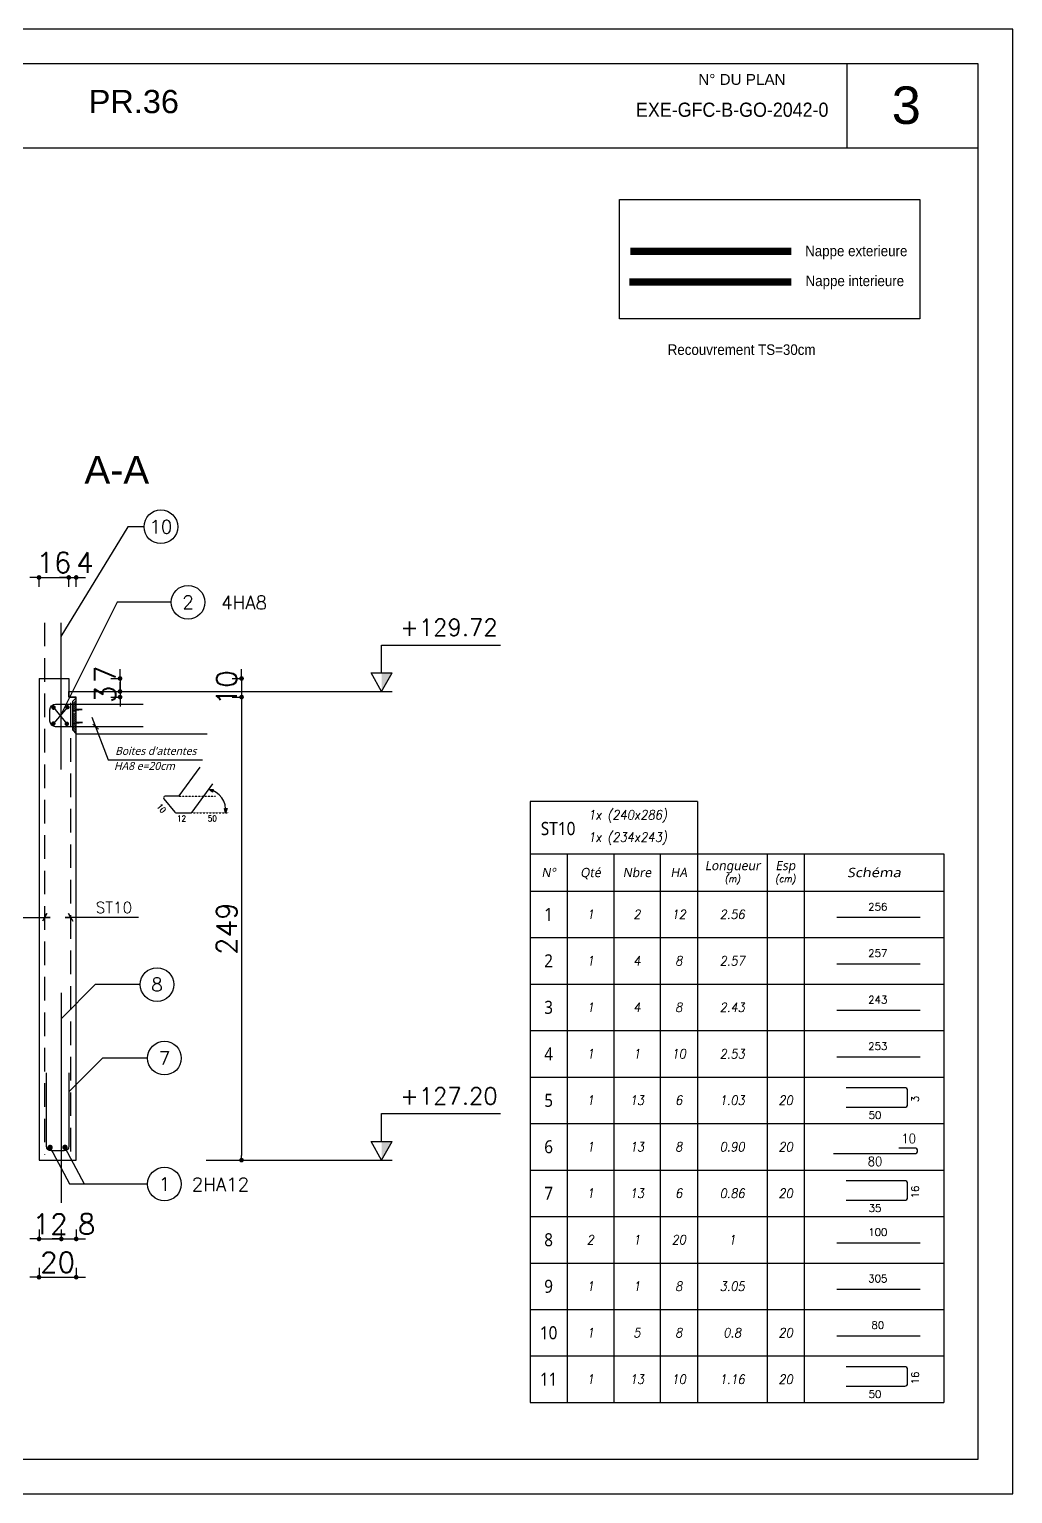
# Model space of a CAD drawing. Header units: millimetres. Extents: x -21776 to 63757, y -7870 to 8483.
# Drawn here: x -6491 to -5962, y -5309 to -4522 of the extents above; entities that cross this region are included whole.
import ezdxf
from ezdxf.enums import TextEntityAlignment as Align

# ---------------------------------------------------------------- set-up
doc = ezdxf.new("R2010")
doc.units = ezdxf.units.MM
doc.header["$PDMODE"] = 34
for name, pattern in [('CACHE', [9.525, 6.35, -3.175]), ('CACHEX2', [19.05, 12.7, -6.35]), ('HIDDEN2', [0.1875, 0.125, -0.0625])]:
    doc.linetypes.add(name, pattern=pattern)
for name, color, linetype in [('COTATION', 1, 'Continuous'), ('GO-CARTOUCHE', 7, 'Continuous'), ('GO-COTATION', 1, 'Continuous'), ('GO-FER-HA', 140, 'Continuous'), ('GO-TEXTE', 9, 'Continuous'), ('GO-TEXTE-ACIER', 3, 'Continuous'), ('GO-TEXTE-FER', 3, 'Continuous'), ('K_ENT_M_Building_PR.36', 7, 'Continuous'), ('préfa v', 2, 'Continuous'), ('STR_ACIER_BAS', 6, 'Continuous'), ('STR_TS', 22, 'Continuous'), ('STR_TXT', 102, 'Continuous'), ('STR_VOI-POT', 6, 'Continuous'), ('TEXTE-ACIER', 3, 'Continuous')]:
    doc.layers.add(name, color=color, linetype=linetype)
doc.styles.add('FIN', font='romans.shx')
doc.styles.add('GrDimensions', font='simplex.shx')
doc.styles.add('Lucida', font='')
doc.styles.get("Standard").update_dxf_attribs({"font": 'romans.shx'})
doc.styles.add('Tableau', font='romans.shx', dxfattribs={"width": 0.9, "oblique": 10})
doc.styles.add('Tableau2', font='trebuc.TTF', dxfattribs={"width": 0.9, "oblique": 10})
doc.styles.add('TEXTE', font='romans.shx')
doc.styles.add('TEXTEBA', font='ARIAL.TTF')
doc.styles.get('Lucida').set_extended_font_data('Lucida Sans', italic=True)
doc.dimstyles.new('COUPE-20', dxfattribs={"dimscale": 0.5, "dimtxt": 22, "dimasz": 5, "dimexe": 0.05, "dimexo": 0, "dimgap": 5, "dimtad": 1, "dimdsep": 46, "dimtxsty": 'Standard', "dimblk1": 'DOT', "dimblk2": 'DOT', "dimsah": 1, "dimcen": 0, "dimdle": 150, "dimclrd": 1, "dimclre": 1, "dimclrt": 7, "dimadec": 0, "dimazin": 0, "dimtfac": 1, "dimtix": 1, "dimtmove": 2, "dimatfit": 3, "dimldrblk": 'DOT', "dimfxl": 0, "dimtvp": 1, "dimtolj": 1, "dimtzin": 0, "dimarcsym": 0})

# ---------------------------------------------------------------- blocks, each defined once
blk = doc.blocks.new('_DOT')
at = {"color": 0, "linetype": 'ByBlock'}
blk.add_line((-0.5, 0), (-1, 0), dxfattribs=at)
at = {"color": 0, "linetype": 'ByBlock', "const_width": 0.5}
blk.add_lwpolyline([(-0.25, 0, 1), (0.25, 0, 1)], format="xyb", close=True, dxfattribs=at)
blk = doc.blocks.new('*D1188')
at = {"layer": 'DEFPOINTS', "color": 0}
for p in [(-6485.81, -5129.66), (-6465.81, -5129.66), (-6465.81, -5192.61)]:
    blk.add_point(p, dxfattribs=at)
at = {"layer": 'STR_VOI-POT', "color": 1, "lineweight": -2}
for p, q in [((-6485.81, -5187.61), (-6485.81, -5192.63)), ((-6465.81, -5187.61), (-6465.81, -5192.63)), ((-6488.31, -5192.61), (-6490.81, -5192.61)), ((-6485.81, -5192.61), (-6465.81, -5192.61)), ((-6463.31, -5192.61), (-6460.81, -5192.61))]:
    blk.add_line(p, q, dxfattribs=at)
at = {"layer": 'STR_VOI-POT', "color": 1, "lineweight": -2, "xscale": 2.5, "yscale": 2.5, "zscale": 2.5}
blk.add_blockref('_DOT', (-6485.81, -5192.61), dxfattribs=at)
at = {"layer": 'STR_VOI-POT', "color": 1, "lineweight": -2, "xscale": 2.5, "yscale": 2.5, "zscale": 2.5, "rotation": 180}
blk.add_blockref('_DOT', (-6465.81, -5192.61), dxfattribs=at)
at = {"layer": 'STR_VOI-POT', "color": 7, "insert": (-6475.81, -5184.61), "char_height": 11, "attachment_point": 5}
blk.add_mtext('\\A1;20', dxfattribs=at)
blk = doc.blocks.new('*D1189')
at = {"layer": 'DEFPOINTS', "color": 0}
for p in [(-6469.81, -4816.32), (-6485.81, -4870.66), (-6469.81, -4870.66)]:
    blk.add_point(p, dxfattribs=at)
at = {"layer": 'STR_VOI-POT', "color": 1, "lineweight": -2}
for p, q in [((-6488.31, -4816.32), (-6490.81, -4816.32)), ((-6485.81, -4821.32), (-6485.81, -4816.3)), ((-6485.81, -4816.32), (-6469.81, -4816.32)), ((-6469.81, -4821.32), (-6469.81, -4816.3)), ((-6467.31, -4816.32), (-6464.81, -4816.32))]:
    blk.add_line(p, q, dxfattribs=at)
at = {"layer": 'STR_VOI-POT', "color": 1, "lineweight": -2, "xscale": 2.5, "yscale": 2.5, "zscale": 2.5}
blk.add_blockref('_DOT', (-6485.81, -4816.32), dxfattribs=at)
at = {"layer": 'STR_VOI-POT', "color": 1, "lineweight": -2, "xscale": 2.5, "yscale": 2.5, "zscale": 2.5, "rotation": 180}
blk.add_blockref('_DOT', (-6469.81, -4816.32), dxfattribs=at)
at = {"layer": 'STR_VOI-POT', "color": 7, "insert": (-6477.81, -4808.32), "char_height": 11, "attachment_point": 5}
blk.add_mtext('\\A1;16', dxfattribs=at)
blk = doc.blocks.new('*D1190')
at = {"layer": 'DEFPOINTS', "color": 0}
for p in [(-6469.81, -4870.66), (-6465.81, -4880.66), (-6376.87, -4880.66)]:
    blk.add_point(p, dxfattribs=at)
at = {"layer": 'STR_VOI-POT', "color": 1, "lineweight": -2}
for p, q in [((-6376.87, -4868.16), (-6376.87, -4865.66)), ((-6381.87, -4870.66), (-6376.85, -4870.66)), ((-6376.87, -4870.66), (-6376.87, -4880.66)), ((-6381.87, -4880.66), (-6376.85, -4880.66)), ((-6376.87, -4883.16), (-6376.87, -4885.66))]:
    blk.add_line(p, q, dxfattribs=at)
at = {"layer": 'STR_VOI-POT', "color": 1, "lineweight": -2, "xscale": 2.5, "yscale": 2.5, "zscale": 2.5}
for p, rotation in [((-6376.87, -4870.66), 270), ((-6376.87, -4880.66), 90)]:
    blk.add_blockref('_DOT', p, dxfattribs=dict(at, rotation=rotation))
at = {"layer": 'STR_VOI-POT', "color": 7, "insert": (-6384.87, -4875.66), "char_height": 11, "attachment_point": 5, "rotation": 90}
blk.add_mtext('\\A1;10', dxfattribs=at)
blk = doc.blocks.new('*D1191')
at = {"layer": 'DEFPOINTS', "color": 0}
for p in [(-6465.81, -4816.32), (-6469.81, -4870.66), (-6465.81, -4880.66)]:
    blk.add_point(p, dxfattribs=at)
at = {"layer": 'STR_VOI-POT', "color": 1, "lineweight": -2}
for p, q in [((-6472.31, -4816.32), (-6474.81, -4816.32)), ((-6469.81, -4821.32), (-6469.81, -4816.3)), ((-6469.81, -4816.32), (-6465.81, -4816.32)), ((-6465.81, -4821.32), (-6465.81, -4816.3)), ((-6463.31, -4816.32), (-6460.81, -4816.32))]:
    blk.add_line(p, q, dxfattribs=at)
at = {"layer": 'STR_VOI-POT', "color": 1, "lineweight": -2, "xscale": 2.5, "yscale": 2.5, "zscale": 2.5}
blk.add_blockref('_DOT', (-6469.81, -4816.32), dxfattribs=at)
at = {"layer": 'STR_VOI-POT', "color": 1, "lineweight": -2, "xscale": 2.5, "yscale": 2.5, "zscale": 2.5, "rotation": 180}
blk.add_blockref('_DOT', (-6465.81, -4816.32), dxfattribs=at)
at = {"layer": 'STR_VOI-POT', "color": 7, "insert": (-6461.16, -4808.32), "char_height": 11, "attachment_point": 5}
blk.add_mtext('\\A1;4', dxfattribs=at)
blk = doc.blocks.new('*D1192')
at = {"layer": 'DEFPOINTS', "color": 0}
for p in [(-6485.81, -5129.66), (-6473.81, -5152.66), (-6473.81, -5172.04)]:
    blk.add_point(p, dxfattribs=at)
at = {"layer": 'STR_VOI-POT', "color": 1, "lineweight": -2}
for p, q in [((-6488.31, -5172.04), (-6490.81, -5172.04)), ((-6485.81, -5167.04), (-6485.81, -5172.07)), ((-6485.81, -5172.04), (-6473.81, -5172.04)), ((-6473.81, -5167.04), (-6473.81, -5172.07)), ((-6471.31, -5172.04), (-6468.81, -5172.04))]:
    blk.add_line(p, q, dxfattribs=at)
at = {"layer": 'STR_VOI-POT', "color": 1, "lineweight": -2, "xscale": 2.5, "yscale": 2.5, "zscale": 2.5}
blk.add_blockref('_DOT', (-6485.81, -5172.04), dxfattribs=at)
at = {"layer": 'STR_VOI-POT', "color": 1, "lineweight": -2, "xscale": 2.5, "yscale": 2.5, "zscale": 2.5, "rotation": 180}
blk.add_blockref('_DOT', (-6473.81, -5172.04), dxfattribs=at)
at = {"layer": 'STR_VOI-POT', "color": 7, "insert": (-6479.81, -5164.04), "char_height": 11, "attachment_point": 5}
blk.add_mtext('\\A1;12', dxfattribs=at)
blk = doc.blocks.new('*D1193')
at = {"layer": 'DEFPOINTS', "color": 0}
for p in [(-6465.81, -5129.66), (-6473.81, -5152.66), (-6465.81, -5172.04)]:
    blk.add_point(p, dxfattribs=at)
at = {"layer": 'STR_VOI-POT', "color": 1, "lineweight": -2}
for p, q in [((-6476.31, -5172.04), (-6478.81, -5172.04)), ((-6473.81, -5167.04), (-6473.81, -5172.07)), ((-6473.81, -5172.04), (-6465.81, -5172.04)), ((-6465.81, -5167.04), (-6465.81, -5172.07)), ((-6463.31, -5172.04), (-6460.81, -5172.04))]:
    blk.add_line(p, q, dxfattribs=at)
at = {"layer": 'STR_VOI-POT', "color": 1, "lineweight": -2, "xscale": 2.5, "yscale": 2.5, "zscale": 2.5}
blk.add_blockref('_DOT', (-6473.81, -5172.04), dxfattribs=at)
at = {"layer": 'STR_VOI-POT', "color": 1, "lineweight": -2, "xscale": 2.5, "yscale": 2.5, "zscale": 2.5, "rotation": 180}
blk.add_blockref('_DOT', (-6465.81, -5172.04), dxfattribs=at)
at = {"layer": 'STR_VOI-POT', "color": 7, "insert": (-6460.19, -5164.04), "char_height": 11, "attachment_point": 5}
blk.add_mtext('\\A1;8', dxfattribs=at)
blk = doc.blocks.new('*D1180')
at = {"layer": 'DEFPOINTS', "color": 0}
for p in [(-6465.81, -4880.66), (-6465.81, -5129.66), (-6376.87, -5129.66)]:
    blk.add_point(p, dxfattribs=at)
at = {"layer": 'STR_VOI-POT', "color": 1, "lineweight": -2}
for p, q in [((-6381.87, -4880.66), (-6376.85, -4880.66)), ((-6376.87, -4883.16), (-6376.87, -5127.16)), ((-6381.87, -5129.66), (-6376.85, -5129.66))]:
    blk.add_line(p, q, dxfattribs=at)
at = {"layer": 'STR_VOI-POT', "color": 1, "lineweight": -2, "xscale": 2.5, "yscale": 2.5, "zscale": 2.5}
for p, rotation in [((-6376.87, -4880.66), 90), ((-6376.87, -5129.66), 270)]:
    blk.add_blockref('_DOT', p, dxfattribs=dict(at, rotation=rotation))
at = {"layer": 'STR_VOI-POT', "color": 7, "insert": (-6384.87, -5005.16), "char_height": 11, "attachment_point": 5, "rotation": 90}
blk.add_mtext('\\A1;249', dxfattribs=at)
blk = doc.blocks.new('staboxdetail')
at = {"layer": 'GO-TEXTE-FER'}
blk.add_lwpolyline([(-8.57, 15.58), (-19.76, 0.33, -0.238859), (-20.41, 0), (-27.16, 0, 0.630281), (-27.79, -1.3), (-21.96, -8.52, 0.226783), (-21.34, -8.82), (-13.3, -8.82, 0.238859), (-12.65, -8.49), (-1.46, 6.77)], format="xyb", dxfattribs=at)
at = {"layer": 'GO-TEXTE-FER', "color": 1, "flags": 128}
for points in [[(-3.64, 3.75), (-1.35, 3.64), (-1.75, 2.31), (-3.64, 3.75)], [(5.34, -8.85), (4.78, -6.62), (6.18, -6.63), (5.34, -8.85)]]:
    blk.add_lwpolyline(points, dxfattribs=at)
at = {"layer": 'GO-TEXTE-FER', "color": 1}
blk.add_arc((-6, -7.43), 11.43, 352.85098, 78.09196, dxfattribs=at)
at = {"layer": 'TEXTE-ACIER', "color": 1, "linetype": 'HIDDEN2', "ltscale": 0.025}
for p, q in [((-20, 0), (0, 0)), ((-12.89, -8.82), (7.11, -8.82))]:
    blk.add_line(p, q, dxfattribs=at)
at = {"layer": 'GO-TEXTE-FER', "color": 1, "style": 'TEXTE', "width": 0.9}
blk.add_text('10', height=3.15, rotation=309.81851, dxfattribs=at).set_placement((-31.88, -5.6))
for s, p in [('12', (-20.75, -13.49)), ('50', (-4.19, -13.49))]:
    blk.add_text(s, height=3.15, dxfattribs=at).set_placement(p)
blk = doc.blocks.new('Désignation')
at = {"layer": 'GO-TEXTE-FER'}
for p, q in [((0, 0.8), (8.9, 0.8)), ((0, 0.8), (0, 0)), ((0.8, 0.8), (0.8, 0)), ((1.8, 0.8), (1.8, 0)), ((2.8, 0.8), (2.8, 0)), ((3.6, 0.8), (3.6, 0)), ((5.1, 0.8), (5.1, 0)), ((5.9, 0.8), (5.9, 0)), ((8.9, 0.8), (8.9, 0)), ((0, 0), (8.9, 0))]:
    blk.add_line(p, q, dxfattribs=at)
at = {"layer": 'GO-TEXTE-FER', "style": 'Tableau2', "oblique": 10}
for s, p in [('Longueur', (4.356, 0.55)), ('Esp', (5.494, 0.55)), ('N°', (0.4, 0.4)), ('Qté', (1.3, 0.4)), ('Nbre', (2.3, 0.4)), ('HA', (3.2, 0.4))]:
    blk.add_text(s, height=0.2, dxfattribs=at).set_placement(p, align=Align.MIDDLE_CENTER)
at = {"layer": 'GO-TEXTE-FER', "color": 7, "style": 'Tableau', "oblique": 10, "width": 0.9}
for s, p in [('(m)', (4.356, 0.265)), ('(cm)', (5.494, 0.265))]:
    blk.add_text(s, height=0.15, dxfattribs=at).set_placement(p, align=Align.MIDDLE_CENTER)
at = {"layer": 'GO-TEXTE-FER', "style": 'Tableau2', "oblique": 10, "width": 1.2}
blk.add_text('Schéma', height=0.2, dxfattribs=at).set_placement((7.4, 0.4), align=Align.MIDDLE_CENTER)
blk = doc.blocks.new('Barre libre')
at = {"layer": 'GO-TEXTE-FER'}
for p, q in [((0, 0), (0, -1)), ((0, 0), (8.9, 0)), ((0.8, 0), (0.8, -1)), ((1.8, 0), (1.8, -1)), ((2.8, 0), (2.8, -1)), ((3.6, 0), (3.6, -1)), ((5.1, 0), (5.1, -1)), ((5.9, 0), (5.9, -1)), ((8.9, 0), (8.9, -1)), ((0, -1), (8.9, -1))]:
    blk.add_line(p, q, dxfattribs=at)
at = {"layer": 'GO-TEXTE-FER', "color": 1}
blk.add_line((6.603, -0.563), (8.394, -0.563), dxfattribs=at)
at = {"layer": 'GO-TEXTE-FER', "color": 1, "style": 'Tableau'}
blk.add_attdef('Longueur', text='', height=0.16, dxfattribs=at).set_placement((7.481, -0.336), align=Align.MIDDLE_CENTER)
at = {"layer": 'GO-TEXTE-FER', "style": 'Tableau2', "width": 0.9}
blk.add_attdef('NUMERO', text='', height=0.28, dxfattribs=at).set_placement((0.4, -0.5), align=Align.MIDDLE_CENTER)
at = {"layer": 'GO-TEXTE-FER', "style": 'Tableau', "oblique": 10, "width": 0.9}
for tag, p in [('QUANTITE', (1.3, -0.5)), ('NOMBRE', (2.3, -0.5)), ('NUANCE', (3.2, -0.5)), ('LONGUEUR', (4.35, -0.5)), ('ESPACEMENTS', (5.5, -0.5))]:
    blk.add_attdef(tag, text='', height=0.2, dxfattribs=at).set_placement(p, align=Align.MIDDLE_CENTER)
blk = doc.blocks.new('U')
at = {"layer": 'GO-TEXTE-FER'}
for p, q in [((0, 0), (0, -1)), ((0, 0), (8.9, 0)), ((0.8, 0), (0.8, -1)), ((1.8, 0), (1.8, -1)), ((2.8, 0), (2.8, -1)), ((3.6, 0), (3.6, -1)), ((5.1, 0), (5.1, -1)), ((5.9, 0), (5.9, -1)), ((8.9, 0), (8.9, -1)), ((0, -1), (8.9, -1))]:
    blk.add_line(p, q, dxfattribs=at)
at = {"layer": 'GO-TEXTE-FER', "color": 1}
blk.add_lwpolyline([(6.803, -0.65), (8.063, -0.65, 0.414214), (8.123, -0.59), (8.123, -0.29, 0.414214), (8.063, -0.23), (6.803, -0.23)], format="xyb", dxfattribs=at)
at = {"layer": 'GO-TEXTE-FER', "color": 1, "style": 'Tableau'}
blk.add_attdef('Largeur', text='', height=0.16, rotation=90, dxfattribs=at).set_placement((8.284, -0.472), align=Align.MIDDLE_CENTER)
at = {"layer": 'GO-TEXTE-FER', "style": 'Tableau2', "width": 0.9}
blk.add_attdef('NUMERO', text='', height=0.28, dxfattribs=at).set_placement((0.4, -0.5), align=Align.MIDDLE_CENTER)
at = {"layer": 'GO-TEXTE-FER', "style": 'Tableau', "oblique": 10, "width": 0.9}
for tag, p in [('QUANTITE', (1.3, -0.5)), ('NOMBRE', (2.3, -0.5)), ('NUANCE', (3.2, -0.5)), ('LONGUEUR', (4.35, -0.5)), ('ESPACEMENTS', (5.5, -0.5))]:
    blk.add_attdef(tag, text='', height=0.2, dxfattribs=at).set_placement(p, align=Align.MIDDLE_CENTER)
at = {"layer": 'GO-TEXTE-FER', "color": 1, "style": 'Tableau'}
blk.add_attdef('Longueur', text='', height=0.16, dxfattribs=at).set_placement((7.422, -0.819), align=Align.MIDDLE_CENTER)
blk = doc.blocks.new('Spécial')
at = {"layer": 'GO-TEXTE-FER'}
for p, q in [((0, 0), (0, -1)), ((0, 0), (8.9, 0)), ((0.8, 0), (0.8, -1)), ((1.8, 0), (1.8, -1)), ((2.8, 0), (2.8, -1)), ((3.6, 0), (3.6, -1)), ((5.1, 0), (5.1, -1)), ((5.9, 0), (5.9, -1)), ((8.9, 0), (8.9, -1)), ((0, -1), (8.9, -1))]:
    blk.add_line(p, q, dxfattribs=at)
at = {"layer": 'GO-TEXTE-FER', "style": 'Tableau2', "width": 0.9}
blk.add_attdef('NUMERO', text='', height=0.28, dxfattribs=at).set_placement((0.4, -0.5), align=Align.MIDDLE_CENTER)
at = {"layer": 'GO-TEXTE-FER', "style": 'Tableau', "oblique": 10, "width": 0.9}
for tag, p in [('QUANTITE', (1.3, -0.5)), ('NOMBRE', (2.3, -0.5)), ('NUANCE', (3.2, -0.5)), ('LONGUEUR', (4.35, -0.5)), ('ESPACEMENTS', (5.5, -0.5))]:
    blk.add_attdef(tag, text='', height=0.2, dxfattribs=at).set_placement(p, align=Align.MIDDLE_CENTER)
blk = doc.blocks.new('World Level Arrow 5')
at = {"color": 7, "linetype": 'Continuous', "lineweight": -3}
for p, q in [((-1, -0.567), (-1, 0.567)), ((0, 0), (-1, 0.567)), ((0, 0), (-1, -0.567)), ((0, -9.433), (0, 0.567))]:
    blk.add_line(p, q, dxfattribs=at)
blk.add_solid([(-1, 0.567), (0, 0), (-0.997, 0)], dxfattribs=at)
blk = doc.blocks.new('*D1231')
at = {"layer": 'COTATION', "color": 1, "lineweight": -2}
for p, q in [((-6442.23, -4868.16), (-6442.23, -4865.66)), ((-6447.23, -4870.66), (-6442.21, -4870.66)), ((-6442.23, -4870.66), (-6442.23, -4877.66)), ((-6447.23, -4877.66), (-6442.21, -4877.66)), ((-6442.23, -4880.16), (-6442.23, -4882.66))]:
    blk.add_line(p, q, dxfattribs=at)
at = {"layer": 'DEFPOINTS', "color": 0}
for p in [(-6469.81, -4870.66), (-6469.81, -4877.66), (-6442.23, -4877.66)]:
    blk.add_point(p, dxfattribs=at)
at = {"layer": 'COTATION', "color": 1, "lineweight": -2, "xscale": 2.5, "yscale": 2.5, "zscale": 2.5}
for p, rotation in [((-6442.23, -4870.66), 270), ((-6442.23, -4877.66), 90)]:
    blk.add_blockref('_DOT', p, dxfattribs=dict(at, rotation=rotation))
at = {"layer": 'COTATION', "color": 7, "insert": (-6450.23, -4868.36), "char_height": 11, "attachment_point": 5, "rotation": 90}
blk.add_mtext('\\A1;7', dxfattribs=at)
blk = doc.blocks.new('*D1233')
at = {"layer": 'COTATION', "color": 1, "lineweight": -2}
for p, q in [((-6442.23, -4875.16), (-6442.23, -4872.66)), ((-6447.23, -4877.66), (-6442.21, -4877.66)), ((-6447.23, -4880.66), (-6442.21, -4880.66)), ((-6442.23, -4877.66), (-6442.23, -4880.66)), ((-6442.23, -4883.16), (-6442.23, -4885.66))]:
    blk.add_line(p, q, dxfattribs=at)
at = {"layer": 'DEFPOINTS', "color": 0}
for p in [(-6469.81, -4877.66), (-6465.81, -4880.66), (-6442.23, -4880.66)]:
    blk.add_point(p, dxfattribs=at)
at = {"layer": 'COTATION', "color": 1, "lineweight": -2, "xscale": 2.5, "yscale": 2.5, "zscale": 2.5}
for p, rotation in [((-6442.23, -4877.66), 270), ((-6442.23, -4880.66), 90)]:
    blk.add_blockref('_DOT', p, dxfattribs=dict(at, rotation=rotation))
at = {"layer": 'COTATION', "color": 7, "insert": (-6450.23, -4879.16), "char_height": 11, "attachment_point": 5, "rotation": 90}
blk.add_mtext('\\A1;3', dxfattribs=at)

msp = doc.modelspace()

# ---------------------------------------------------------------- hatches: boundary and pattern name
at = {"layer": 'GO-FER-HA'}
h = msp.add_hatch(dxfattribs=at)
h.set_pattern_fill('ANSI31', color=9, scale=6.075, angle=-450, style=0)
h.set_pattern_definition([(135, (389428.9318, -59883.3196), (-0.536959212, -0.536959212), [])])
h.paths.add_polyline_path([(-6465.80615, -4882.10882), (-6467.83115, -4884.13382), (-6467.83115, -4885.75966), (-6465.80615, -4885.75966)])
h.paths.add_polyline_path([(-6465.80615, -4885.75966), (-6467.83115, -4885.75966), (-6467.83115, -4888.91257), (-6465.80615, -4888.7124)])
h.paths.add_polyline_path([(-6465.80615, -4889.24643), (-6467.83115, -4888.92956), (-6467.83115, -4898.69197), (-6465.80615, -4898.48231)])
h.paths.add_polyline_path([(-6467.36877, -4898.77119), (-6465.80615, -4900.33382), (-6465.80615, -4898.91044)])

# ---------------------------------------------------------------- linework, layer by layer
msp.add_lwpolyline([(-6173.55624, -4613.01413), (-6012.0125, -4613.01413), (-6012.0125, -4677.29951), (-6173.55624, -4677.29951)], close=True)
at = {"layer": 'COTATION'}
for p, q in [((-6470.55086, -4886.10783), (-6478.10704, -4894.89942)), ((-6477.96601, -4886.33327), (-6470.88918, -4895.01214))]:
    msp.add_line(p, q, dxfattribs=at)
for points in [[(-6414.71838, -4829.66641), (-6443.82722, -4829.66641), (-6474.32895, -4890.50363)], [(-6519.23573, -4999.1197), (-6479.80615, -4999.1197), (-6482.80615, -4999.1197), (-6481.68483, -4996.99838), (-6483.92747, -5001.24102)], [(-6432.37656, -4999.1197), (-6471.80615, -4999.1197), (-6468.80615, -4999.1197), (-6469.92747, -4996.99838), (-6467.68483, -5001.24102)], [(-6479.8647, -5122.82133), (-6469.4206, -5142.37331), (-6435.40351, -5142.37331)], [(-6471.91498, -5122.82133), (-6461.47089, -5142.37331), (-6427.4538, -5142.37331)]]:
    msp.add_lwpolyline(points, dxfattribs=at)
at = {"layer": 'GO-CARTOUCHE', "color": 2, "ltscale": 3}
msp.add_line((-6456.91339, -4895.21884), (-6453.87826, -4897.96096), dxfattribs=at)
at = {"layer": 'GO-CARTOUCHE', "color": 3}
for p, q in [((-6221.72799, -4936.81128), (-6221.72799, -4964.98629)), ((-6131.67616, -4936.81128), (-6131.67616, -4964.98629))]:
    msp.add_line(p, q, dxfattribs=at)
at = {"layer": 'GO-CARTOUCHE', "linetype": 'Continuous'}
for points in [[(-5962.12923, -5309.04286), (-5962.12923, -4521.54286), (-7075.76558, -4521.54286), (-7075.76558, -5309.04286)], [(-5980.68798, -5290.48411), (-5980.68798, -4540.10161), (-7057.20683, -4540.10161), (-7057.20683, -5290.48411)]]:
    msp.add_lwpolyline(points, close=True, dxfattribs=at)
at = {"layer": 'GO-CARTOUCHE', "color": 2, "ltscale": 3}
msp.add_lwpolyline([(-6457.36112, -4891.38336), (-6448.68877, -4914.35846), (-6397.86431, -4914.35846)], dxfattribs=at)
at = {"layer": 'GO-CARTOUCHE', "color": 3}
msp.add_lwpolyline([(-6131.67616, -4936.81128), (-6221.72799, -4936.81128)], dxfattribs=at)
at = {"layer": 'GO-COTATION'}
for points in [[(-6429.3396, -4789.07902), (-6438.04841, -4789.07902), (-6474.0789, -4848.06131)], [(-6431.41072, -5035.23767), (-6455.60694, -5035.23767), (-6473.80615, -5053.43688)], [(-6427.41072, -5074.79829), (-6451.60694, -5074.79829), (-6469.80615, -5092.9975)]]:
    msp.add_lwpolyline(points, dxfattribs=at)
msp.add_lwpolyline([(-6058.60236, -5126.14052), (-6014.79128, -5126.14052, 0.414213562), (-6013.29128, -5124.64052), (-6013.29128, -5124.64052, 0.414213562), (-6014.79128, -5123.14052), (-6023.29128, -5123.14052)], format="xyb", dxfattribs=at)
at = {"layer": 'GO-FER-HA', "color": 1}
msp.add_line((-6465.80615, -4895.14603), (-6465.80615, -4884.47702), dxfattribs=at)
msp.add_lwpolyline([(-6467.83115, -4898.30882), (-6465.80615, -4900.33382), (-6465.80615, -4880.98857), (-6467.83115, -4883.01357)], close=True, dxfattribs=at)
msp.add_lwpolyline([(-6429.79814, -4896.5899), (-6465.23564, -4896.5899), (-6476.8736, -4896.5899, -0.414213562), (-6479.9111, -4893.5524), (-6479.9111, -4887.4774, -0.414213562), (-6476.8736, -4884.4399), (-6429.79814, -4884.4399)], format="xyb", dxfattribs=at)
at = {"layer": 'GO-FER-HA', "color": 6, "linetype": 'Continuous', "const_width": 1.2}
for points in [[(-6477.96601, -4885.73327, 1), (-6477.96601, -4886.93327, 1)], [(-6470.55086, -4885.50783, 1), (-6470.55086, -4886.70783, 1)], [(-6478.10704, -4894.29942, 1), (-6478.10704, -4895.49942, 1)], [(-6470.88918, -4894.41214, 1), (-6470.88918, -4895.61214, 1)]]:
    msp.add_lwpolyline(points, format="xyb", close=True, dxfattribs=at)
at = {"layer": 'GO-FER-HA', "color": 1}
msp.add_lwpolyline([(-6465.80615, -4895.09131), (-6468.0285, -4894.89327), (-6462.3386, -4894.30416), (-6465.80615, -4894.30416), (-6465.80615, -4888.12618), (-6467.8977, -4887.7989), (-6462.6002, -4887.27525), (-6465.80615, -4887.27525)], dxfattribs=at)
at = {"layer": 'GO-TEXTE', "color": 7}
for points in [[(-6051.43209, -4540.10161), (-6051.43209, -4585.54823)], [(-5980.68798, -4585.54823), (-7057.20683, -4585.54823)]]:
    msp.add_lwpolyline(points, dxfattribs=at)
at = {"layer": 'GO-TEXTE-ACIER'}
for centre in [(-6420.28284, -4789.07902), (-6405.66161, -4829.66641), (-6422.35396, -5035.23767), (-6418.35396, -5074.79829), (-6418.35396, -5142.52462)]:
    msp.add_circle(centre, 9.05676, dxfattribs=at)
at = {"layer": 'K_ENT_M_Building_PR.36', "color": 120, "linetype": 'Continuous', "lineweight": -3}
for p, q in [((-6301.5895, -4867.66119), (-6301.5895, -4852.66119)), ((-6301.5895, -4852.66119), (-6296.5895, -4852.66119)), ((-6301.5895, -4867.66119), (-6301.5895, -4852.66119)), ((-6301.5895, -4852.66119), (-6296.5895, -4852.66119)), ((-6296.5895, -4852.66119), (-6237.5895, -4852.66119)), ((-6296.5895, -4852.66119), (-6237.5895, -4852.66119)), ((-6301.58949, -5119.66219), (-6301.58949, -5104.66219)), ((-6301.58949, -5104.66219), (-6296.58949, -5104.66219)), ((-6301.58949, -5119.66219), (-6301.58949, -5104.66219)), ((-6301.58949, -5104.66219), (-6296.58949, -5104.66219)), ((-6296.58949, -5104.66219), (-6237.58949, -5104.66219)), ((-6296.58949, -5104.66219), (-6237.58949, -5104.66219))]:
    msp.add_line(p, q, dxfattribs=at)
at = {"layer": 'préfa v'}
for points in [[(-6485.80615, -4870.66119), (-6485.80615, -5129.66219), (-6465.80615, -5129.66219), (-6465.80615, -4880.66119)], [(-6485.80615, -4870.66119), (-6469.80615, -4870.66119), (-6469.80615, -4880.66119), (-6465.80615, -4880.66119)], [(-6395.32134, -4900.66119), (-6465.80615, -4900.66119), (-6465.80615, -4880.66119), (-6469.80615, -4880.66119), (-6469.80615, -4877.66119), (-6395.91646, -4877.66119)]]:
    msp.add_lwpolyline(points, dxfattribs=at)
at = {"layer": 'STR_TS', "linetype": 'CACHE', "ltscale": 2, "const_width": 4}
msp.add_lwpolyline([(-6081.20244, -4641.00853), (-6167.76032, -4641.00853)], dxfattribs=at)
at = {"layer": 'STR_TS', "const_width": 4}
msp.add_lwpolyline([(-6081.20244, -4657.46349), (-6168.32179, -4657.46349)], dxfattribs=at)
at = {"layer": 'STR_VOI-POT', "color": 1, "linetype": 'CACHEX2'}
for points in [[(-6482.80615, -4840.66119), (-6482.80615, -5126.66219)], [(-6468.80615, -4883.66119), (-6468.80615, -5126.66219)]]:
    msp.add_lwpolyline(points, dxfattribs=at)
at = {"layer": 'STR_VOI-POT'}
for points in [[(-6474.0789, -4840.66119), (-6474.0789, -4919.66119)], [(-6473.80615, -5152.66219), (-6473.80615, -5039.66219)]]:
    msp.add_lwpolyline(points, dxfattribs=at)
msp.add_lwpolyline([(-6469.80615, -5082.66219), (-6469.80615, -5122.16219, -0.414213562), (-6472.30615, -5124.66219), (-6479.30615, -5124.66219, -0.414213562), (-6481.80615, -5122.16219), (-6481.80615, -5082.66219)], format="xyb", dxfattribs=at)
at = {"layer": 'STR_VOI-POT', "const_width": 1.44}
for points in [[(-6479.1447, -5122.82133, -1), (-6480.5847, -5122.82133, -1)], [(-6471.14943, -5122.76113, -1), (-6472.58943, -5122.76113, -1)]]:
    msp.add_lwpolyline(points, format="xyb", close=True, dxfattribs=at)

# ---------------------------------------------------------------- block references
at = {"layer": 'GO-FER-HA', "xscale": 25, "yscale": 25, "zscale": 25}
msp.add_blockref('Désignation', (-6221.72799, -4984.98629), dxfattribs=at)
at = {"layer": 'GO-TEXTE-FER'}
for name, p, xscale, yscale, zscale, values in [('Barre libre', (-6221.72799, -4984.98629), 25, 25, 25, {'NUMERO': '1', 'QUANTITE': '1', 'NOMBRE': '2', 'NUANCE': '12', 'Longueur': '256', 'LONGUEUR': '2.56'}), ('Barre libre', (-6221.72799, -5009.98629), 25, 25, 25, {'NUMERO': '2', 'QUANTITE': '1', 'NOMBRE': '4', 'NUANCE': '8', 'Longueur': '257', 'LONGUEUR': '2.57'}), ('Barre libre', (-6221.72799, -5034.98629), 25, 25, 25, {'NUMERO': '3', 'QUANTITE': '1', 'NOMBRE': '4', 'NUANCE': '8', 'Longueur': '243', 'LONGUEUR': '2.43'}), ('Barre libre', (-6221.72799, -5059.98629), 25, 25, 25, {'NUMERO': '4', 'QUANTITE': '1', 'NOMBRE': '1', 'NUANCE': '10', 'Longueur': '253', 'LONGUEUR': '2.53'}), ('U', (-6221.72799, -5084.98629), 25, 25, 25, {'NUMERO': '5', 'QUANTITE': '1', 'NOMBRE': '13', 'NUANCE': '6', 'Longueur': '50', 'Largeur': '3', 'LONGUEUR': '1.03', 'ESPACEMENTS': '20'}), ('Spécial', (-6221.72799, -5109.98629), 24.99585865563859, 24.99585865563859, 24.9958586556, {'NUMERO': '6', 'QUANTITE': '1', 'NOMBRE': '13', 'NUANCE': '8', 'LONGUEUR': '0.90', 'ESPACEMENTS': '20'}), ('U', (-6221.72799, -5134.98215), 25, 25, 25, {'NUMERO': '7', 'QUANTITE': '1', 'NOMBRE': '13', 'NUANCE': '6', 'Longueur': '35', 'Largeur': '16', 'LONGUEUR': '0.86', 'ESPACEMENTS': '20'}), ('Barre libre', (-6221.72799, -5159.98215), 25, 25, 25, {'NUMERO': '8', 'QUANTITE': '2', 'NOMBRE': '1', 'NUANCE': '20', 'Longueur': '100', 'LONGUEUR': '1'}), ('Barre libre', (-6221.72799, -5184.98215), 25, 25, 25, {'NUMERO': '9', 'QUANTITE': '1', 'NOMBRE': '1', 'NUANCE': '8', 'Longueur': '305', 'LONGUEUR': '3.05'}), ('Barre libre', (-6221.72799, -5209.98215), 25, 25, 25, {'NUMERO': '10', 'QUANTITE': '1', 'NOMBRE': '5', 'NUANCE': '8', 'Longueur': '80', 'LONGUEUR': '0.8', 'ESPACEMENTS': '20'}), ('U', (-6221.72799, -5234.98215), 25, 25, 25, {'NUMERO': '11', 'QUANTITE': '1', 'NOMBRE': '13', 'NUANCE': '10', 'Longueur': '50', 'Largeur': '16', 'LONGUEUR': '1.16', 'ESPACEMENTS': '20'})]:
    msp.add_blockref(name, p, dxfattribs=dict(at, xscale=xscale, yscale=yscale, zscale=zscale)).add_auto_attribs(values)
at = {"layer": 'K_ENT_M_Building_PR.36', "color": 120, "linetype": 'Continuous', "lineweight": -3, "xscale": 10, "yscale": 10, "zscale": 10, "rotation": 270}
for p in [(-6301.5895, -4877.66119), (-6301.5895, -4877.66119), (-6301.58949, -5129.66219), (-6301.58949, -5129.66219)]:
    msp.add_blockref('World Level Arrow 5', p, dxfattribs=at)
at = {"layer": 'STR_VOI-POT'}
msp.add_blockref('staboxdetail', (-6390.83392, -4934.00526), dxfattribs=at)

# ---------------------------------------------------------------- texts
at = {"layer": 'GO-CARTOUCHE', "color": 2, "style": 'TEXTEBA'}
msp.add_text('3', height=20.19864, dxfattribs=at).set_placement((-6027.21226, -4572.44975))
at = {"layer": 'GO-CARTOUCHE', "color": 2, "style": 'TEXTEBA', "width": 0.9}
for s, height, p in [('EXE-GFC-B-GO-2042-0', 7.6363636, (-6112.98856, -4568.61641)), ('Nappe exterieure', 5.7024, (-6046.26477, -4643.5624)), ('Nappe interieure', 5.7024, (-6047.03319, -4659.65317)), ('Recouvrement TS=30cm', 5.7024, (-6107.9287, -4696.66764))]:
    msp.add_text(s, height=height, dxfattribs=at).set_placement(p, align=Align.CENTER)
at = {"layer": 'GO-TEXTE', "style": 'TEXTEBA'}
msp.add_text('N° DU PLAN', height=5.856446, dxfattribs=at).set_placement((-6107.76506, -4551.44419), align=Align.CENTER)
at = {"layer": 'GO-TEXTE', "color": 2, "style": 'TEXTEBA'}
msp.add_text('PR.36', height=12.497088, dxfattribs=at).set_placement((-6459.06053, -4566.645))
at = {"layer": 'GO-TEXTE', "linetype": 'Continuous', "style": 'Lucida'}
for s, p in [("Boites d'attentes", (-6444.85631, -4911.73711)), ('HA8 e=20cm', (-6445.50242, -4919.81504))]:
    msp.add_text(s, height=4.256, rotation=359.99820245, dxfattribs=at).set_placement(p)
at = {"layer": 'GO-TEXTE-ACIER', "style": 'TEXTE'}
for s, p in [('10', (-6420.28284, -4789.07902)), ('2', (-6405.66161, -4829.66641)), ('4HA8', (-6375.5318, -4829.8555)), ('8', (-6422.35396, -5035.23767)), ('7', (-6418.35396, -5074.79829)), ('1', (-6418.35396, -5142.52462)), ('2HA12', (-6388.22414, -5142.71371))]:
    msp.add_text(s, height=7.2, dxfattribs=at).set_placement(p, align=Align.MIDDLE_CENTER)
at = {"layer": 'GO-TEXTE-FER', "style": 'Tableau', "oblique": 10, "width": 0.9}
for s, p in [('1x (240x286)', (-6190.51139, -4946.47305)), ('1x (234x243)', (-6190.51139, -4958.47305))]:
    msp.add_text(s, height=5.0561798, dxfattribs=at).set_placement(p)
at = {"layer": 'GO-TEXTE-FER', "color": 1, "style": 'TEXTE', "width": 0.9}
for s, p in [('10', (-6021.94754, -5120.54716)), ('80', (-6040.02847, -5132.85063))]:
    msp.add_text(s, height=5, dxfattribs=at).set_placement(p)
at = {"layer": 'GO-TEXTE-FER', "style": 'Tableau2', "width": 0.9}
msp.add_attdef('ST10', text='1', height=7.07865, dxfattribs=at).set_placement((-6206.62837, -4951.3362), align=Align.MIDDLE_CENTER)
at = {"layer": 'K_ENT_M_Building_PR.36', "color": 0, "linetype": 'Continuous', "lineweight": -3, "char_height": 9, "attachment_point": 7, "style": 'GrDimensions'}
for s, insert in [('\\A1;+129.72', (-6291.5895, -4847.66119)), ('\\A1;+127.20', (-6291.58949, -5099.66219))]:
    msp.add_mtext(s, dxfattribs=dict(at, insert=insert))
at = {"layer": 'STR_ACIER_BAS', "style": 'TEXTEBA'}
msp.add_text('A-A', height=15, dxfattribs=at).set_placement((-6461.4451, -4765.97621))
at = {"layer": 'STR_TXT', "style": 'FIN'}
msp.add_text('ST10', height=6, dxfattribs=at).set_placement((-6445.49607, -4996.84684), align=Align.CENTER)

# ---------------------------------------------------------------- dimensions: what is measured, and where the dimension line sits
at = {"layer": 'COTATION'}
dim = msp.add_linear_dim(base=(-6442.23233, -4877.66119), p1=(-6469.80615, -4870.66119), p2=(-6469.80615, -4877.66119), angle=90, dimstyle='COUPE-20', dxfattribs=at)
dim.commit()
dim.dimension.update_dxf_attribs({"geometry": '*D1231', "text_midpoint": (-6450.23233, -4868.35846), "dimtype": 160})
dim = msp.add_linear_dim(base=(-6442.23233, -4880.66119), p1=(-6469.80615, -4877.66119), p2=(-6465.80615, -4880.66119), angle=90, dimstyle='COUPE-20', dxfattribs=at)
dim.commit()
dim.dimension.update_dxf_attribs({"geometry": '*D1233', "text_midpoint": (-6450.23233, -4879.16119)})
at = {"layer": 'STR_VOI-POT'}
for base, p1, p2, picture, middle in [((-6469.80615, -4816.32335), (-6485.80615, -4870.66119), (-6469.80615, -4870.66119), '*D1189', (-6477.80615, -4808.32335)), ((-6465.80615, -5192.60824), (-6485.80615, -5129.66219), (-6465.80615, -5129.66219), '*D1188', (-6475.80615, -5184.60824)), ((-6473.80615, -5172.04372), (-6485.80615, -5129.66219), (-6473.80615, -5152.66219), '*D1192', (-6479.80615, -5164.04372))]:
    dim = msp.add_linear_dim(base=base, p1=p1, p2=p2, dimstyle='COUPE-20', dxfattribs=at)
    dim.commit()
    dim.dimension.update_dxf_attribs({"geometry": picture, "text_midpoint": middle})
for base, p1, p2, picture, middle in [((-6465.80615, -4816.32335), (-6469.80615, -4870.66119), (-6465.80615, -4880.66119), '*D1191', (-6461.15757, -4808.32335)), ((-6465.80615, -5172.04372), (-6473.80615, -5152.66219), (-6465.80615, -5129.66219), '*D1193', (-6460.19322, -5164.04372))]:
    dim = msp.add_linear_dim(base=base, p1=p1, p2=p2, dimstyle='COUPE-20', dxfattribs=at)
    dim.commit()
    dim.dimension.update_dxf_attribs({"geometry": picture, "text_midpoint": middle, "dimtype": 160})
for base, p1, p2, picture, middle in [((-6376.87005, -4880.66119), (-6469.80615, -4870.66119), (-6465.80615, -4880.66119), '*D1190', (-6384.87005, -4875.66119)), ((-6376.87005, -5129.66219), (-6465.80615, -4880.66119), (-6465.80615, -5129.66219), '*D1180', (-6384.87005, -5005.16169))]:
    dim = msp.add_linear_dim(base=base, p1=p1, p2=p2, angle=90, dimstyle='COUPE-20', dxfattribs=at)
    dim.commit()
    dim.dimension.update_dxf_attribs({"geometry": picture, "text_midpoint": middle})

doc.saveas('drawing.dxf')
